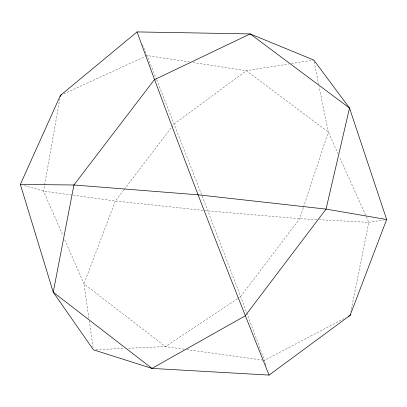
<?xml version="1.0" encoding="UTF-8"?>
<svg xmlns="http://www.w3.org/2000/svg" width="407" height="407" viewBox="0 0 407 407"><rect width="100%" height="100%" fill="white"/><g stroke="black" fill="none" stroke-linecap="round" stroke-linejoin="round"><path stroke-width="0.31" stroke-dasharray="2.04 1.53" d="M59.86 98.55L43.559 191.142L62.999 235.775M350.875 311.63L351.251 309.773M351.373 309.152L368.808 222.344L339.443 156.909M303.256 207.86L299.684 218.696L240.654 296.591L238.024 298.341M303.454 207.26L328.266 132.005L319.144 86.711M123.835 189.911L115.379 201.002L83.954 283.882L88.909 318.411M124.221 189.408L171.505 127.411M171.886 126.908L174.196 123.886L246.388 70.681L288.817 63.975M237.495 298.692L165.44 346.601L126.898 348.316M265.949 365.054L264.474 360.332L345.65 317.704M63.858 93.839L144.917 56.629M145.492 56.364L147.217 55.571L189.27 61.981M291.31 63.578L313.777 60.027M384.803 219.805L368.808 222.344L319.342 219.734M95.94 349.694L124.374 348.428M316.809 219.602L299.684 218.696L207.916 210.897L115.379 201.002L43.559 191.142L22.792 185.134M184.244 349.206L165.44 346.601L83.954 283.882L64.515 239.25M186.752 349.557L263.222 360.159M193.035 62.551L246.388 70.681L328.266 132.005L337.881 153.434M142.511 44.607L156.517 79.126M156.751 79.716L201.948 195.508M202.177 196.098L240.654 296.591L264.474 360.332M314.148 61.889L318.645 84.229M89.27 320.925L93.234 348.55"/><path stroke-width="0.61" d="M60.19 96.673L60.409 95.421L137.062 31.914L250.198 33.913L313.777 60.027L349.506 108.053L386.65 219.51L350.127 315.354L269.078 375.086L151.974 368.411L93.412 349.806L53.241 292.226L20.35 184.427L60.409 95.421L61.559 94.892M350.376 314.112L350.127 315.354L348.448 316.234M20.35 184.427L73.932 184.992L198.178 194.831L326.053 209.101L386.65 219.51M269.078 375.086C223.357 261.37 178.999 147.08 137.062 31.914M73.932 184.992L53.241 292.226L151.974 368.411L245.202 315.847L326.053 209.101L349.506 108.053L250.198 33.913L154.37 79.696L73.932 184.992"/></g></svg>
